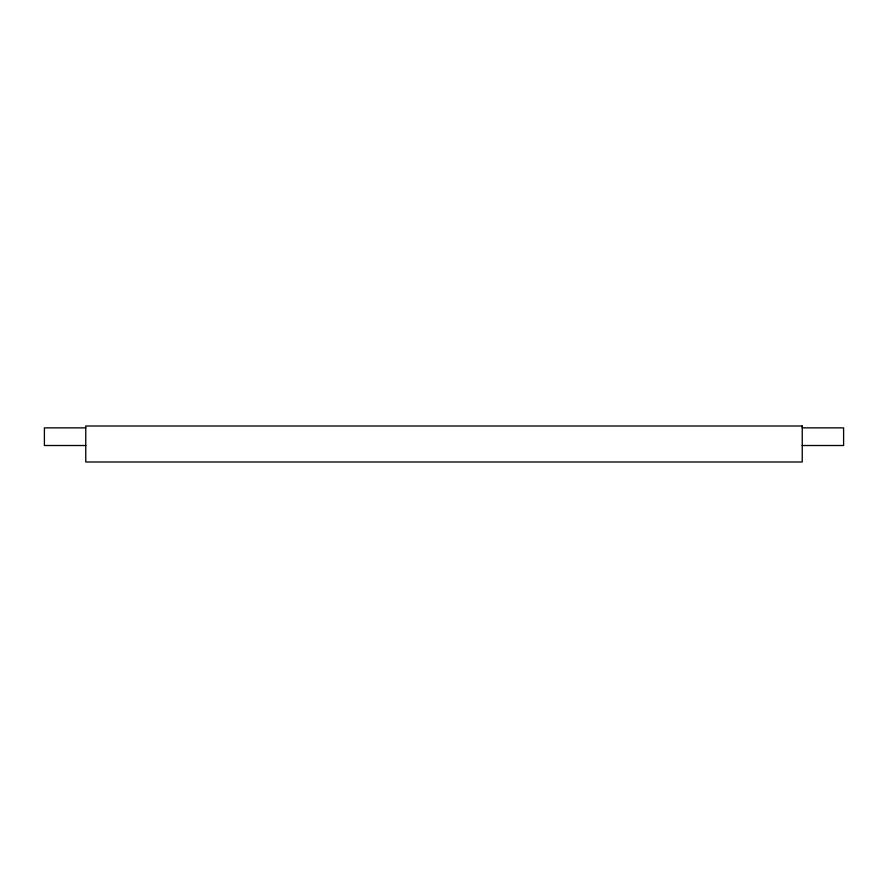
<?xml version="1.0" encoding="UTF-8"?>
<svg xmlns="http://www.w3.org/2000/svg" width="888" height="888" viewBox="0 0 888 888"><rect width="100%" height="100%" fill="white"/><g stroke="black" fill="none" stroke-linecap="round" stroke-linejoin="round"><path stroke-width="1.33" d="M85.759 427.861L44.4 427.861L44.4 445.51L85.759 445.51M802.241 427.861L843.6 427.861L843.6 445.51L802.241 445.51M802.241 426.007L85.759 426.007L85.759 461.993L802.241 461.993L802.241 426.007"/></g></svg>
